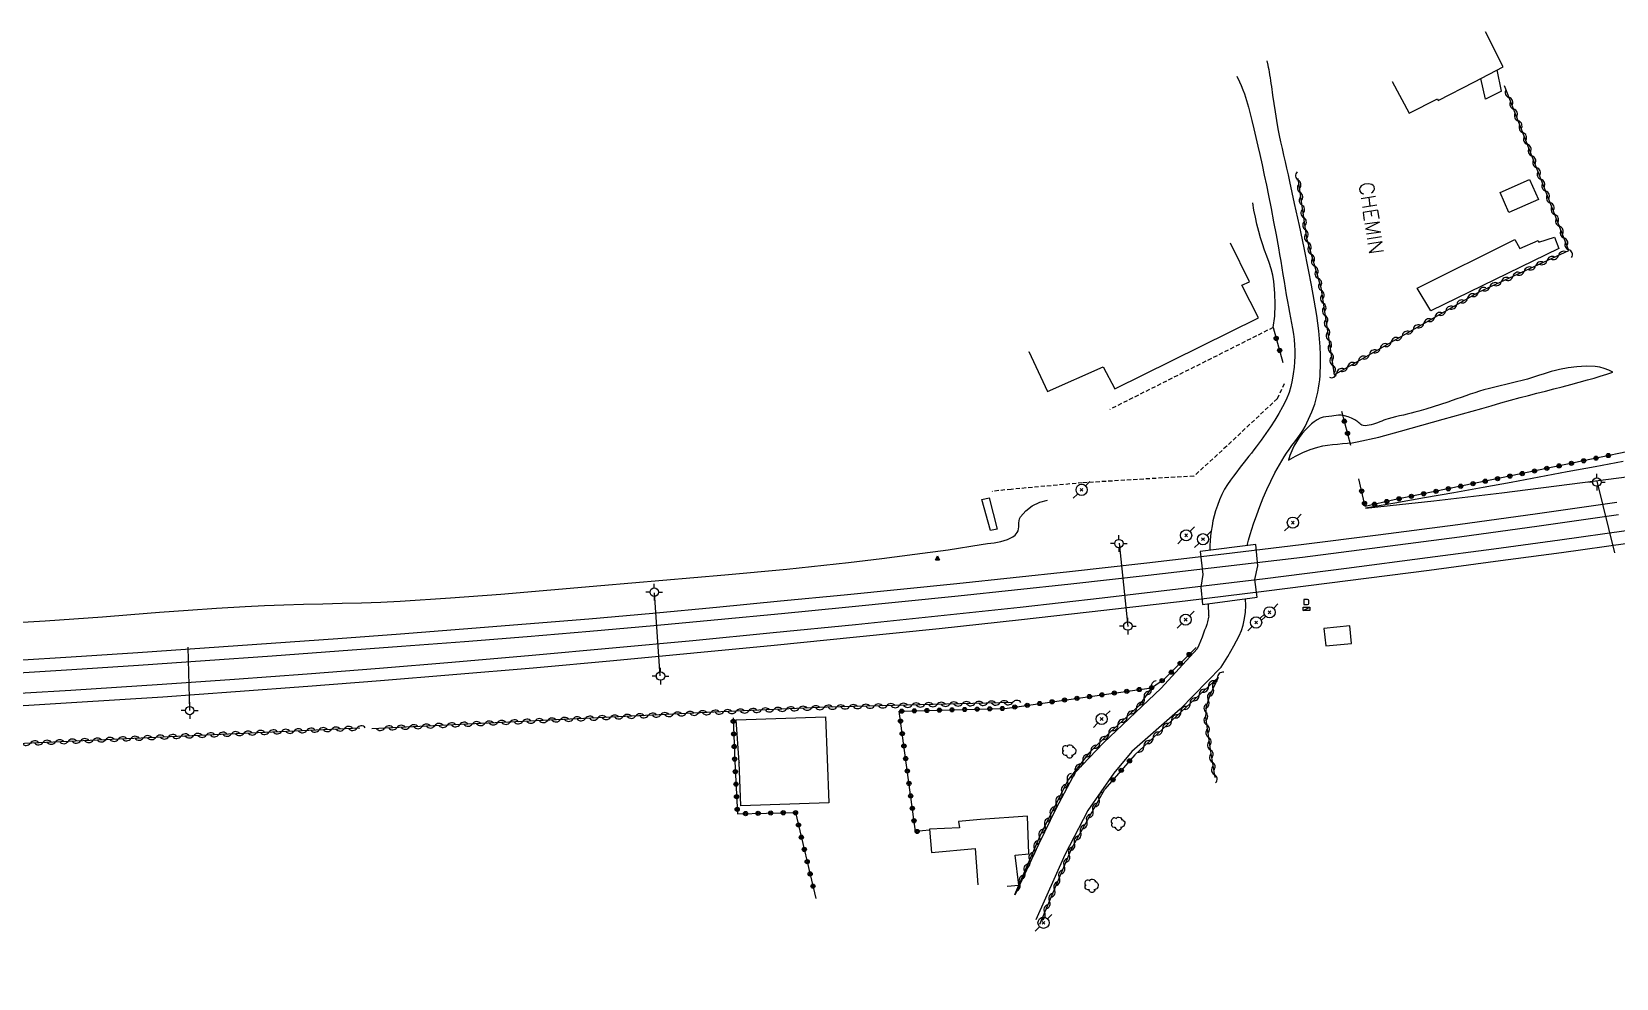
# Model space of a CAD drawing. Header units: millimetres. Extents: x 257000 to 258003, y 144043 to 145001.
# Drawn here: x 257661.8 to 257850.8, y 144529 to 144642 of the extents above; entities that cross this region are included whole.
import ezdxf
from ezdxf.enums import TextEntityAlignment as Align

# ---------------------------------------------------------------- set-up
doc = ezdxf.new("R2010")
doc.units = ezdxf.units.MM
doc.linetypes.add('DASHED', pattern=[0.75, 0.5, -0.25])
doc.layers.get('0').update_dxf_attribs({"linetype": 'CONTINUOUS'})
for name, color, linetype in [('W0017', 7, 'CONTINUOUS'), ('W0071', 7, 'CONTINUOUS'), ('W0101', 7, 'CONTINUOUS'), ('W0104', 1, 'CONTINUOUS'), ('W0105', 7, 'CONTINUOUS'), ('W0112', 1, 'DASHED'), ('W0211', 2, 'CONTINUOUS'), ('W0214', 2, 'CONTINUOUS'), ('W0300', 7, 'CONTINUOUS'), ('W0310', 3, 'CONTINUOUS'), ('W0323', 7, 'CONTINUOUS'), ('W0333', 7, 'CONTINUOUS'), ('W0438', 7, 'CONTINUOUS'), ('W0473', 7, 'CONTINUOUS'), ('W0610', 7, 'CONTINUOUS'), ('W0611', 7, 'CONTINUOUS'), ('W0700', 7, 'CONTINUOUS'), ('W0850', 7, 'CONTINUOUS'), ('W0989', 7, 'CONTINUOUS')]:
    doc.layers.add(name, color=color, linetype=linetype)
doc.styles.get("Standard").update_dxf_attribs({"font": 'romans.shx', "width": 0.85})

# ---------------------------------------------------------------- blocks, each defined once
blk = doc.blocks.new('T850')
for p, q in [((-0.25, -0.15), (0, 0.32)), ((0, 0.32), (0.25, -0.15)), ((-0.25, -0.15), (0.25, -0.15))]:
    blk.add_line(p, q)
for major_axis in [(-0.106, 0.106), (-0.0354, 0.0354), (-0.0236, 0.0236)]:
    blk.add_ellipse((0, 0), major_axis=major_axis, ratio=1, start_param=3.926991, end_param=10.210176)
blk = doc.blocks.new('T438')
for p, q in [((-0.4, 0.2), (0.4, 0.2)), ((-0.4, -0.2), (-0.4, 0.2)), ((0.15, 1.1), (-0.3, 1.1)), ((-0.3, 1.1), (-0.3, 0.5)), ((-0.3, 0.5), (0.15, 0.5)), ((0.3, 0.65), (0.3, 0.95)), ((0.4, 0.2), (0.4, -0.2))]:
    blk.add_line(p, q)
at = {"flags": 128}
for points in [[(-0.4, -0.2), (0.4, 0.2)], [(0.4, -0.2), (-0.4, -0.2)]]:
    blk.add_lwpolyline(points, dxfattribs=at)
for centre, major_axis, start_param, end_param in [((0.15, 0.95), (0.106, -0.106), 0.785398, 2.356194), ((0.15, 0.65), (0.106, 0.106), 3.926991, 5.497787)]:
    blk.add_ellipse(centre, major_axis=major_axis, ratio=1, start_param=start_param, end_param=end_param)
blk = doc.blocks.new('T610')
for p, q in [((-0.500001, 0), (-1.000002, 0)), ((0, 0.500001), (0, 1.000002)), ((0.500001, 0), (1.000002, 0)), ((0, -0.500001), (0, -1.000002))]:
    blk.add_line(p, q)
blk.add_ellipse((0, 0), major_axis=(-0.353554, 0.353554), ratio=1, start_param=3.926990817, end_param=10.2101761242)
blk = doc.blocks.new('T300')
for p, q in [((-0.8, 0.51), (-0.86, 0.34)), ((-0.86, 0.34), (-0.86, 0.17)), ((-0.86, 0.17), (-0.74, 0.06)), ((-0.69, 0.63), (-0.8, 0.51)), ((-0.8, -0.06), (-0.74, 0.06)), ((-0.74, 0.06), (-0.69, 0.11)), ((-0.57, 0.69), (-0.69, 0.63)), ((-0.46, 0.69), (-0.57, 0.69)), ((-0.29, 0.63), (-0.46, 0.69)), ((-0.29, 0.63), (-0.17, 0.74)), ((-0.23, 0.57), (-0.29, 0.63)), ((-0.17, 0.74), (-0.06, 0.8)), ((-0.06, 0.8), (0.06, 0.8)), ((0.06, 0.8), (0.23, 0.74)), ((0.23, 0.74), (0.34, 0.63)), ((0.34, 0.63), (0.4, 0.51)), ((0.46, 0.46), (0.34, 0.46)), ((0.4, 0.51), (0.4, 0.46)), ((0.57, 0.4), (0.46, 0.46)), ((0.57, 0.4), (0.69, 0.29)), ((0.69, 0.29), (0.74, 0.17)), ((0.74, 0.06), (0.69, -0.17)), ((0.74, 0.17), (0.74, 0.06)), ((-0.8, -0.17), (-0.8, -0.06)), ((-0.8, -0.23), (-0.8, -0.17)), ((-0.74, -0.34), (-0.8, -0.23)), ((-0.69, -0.4), (-0.74, -0.34)), ((-0.51, -0.46), (-0.69, -0.4)), ((-0.4, -0.46), (-0.51, -0.46)), ((-0.4, -0.46), (-0.34, -0.46)), ((-0.34, -0.46), (-0.34, -0.4)), ((-0.34, -0.51), (-0.34, -0.46)), ((-0.29, -0.63), (-0.34, -0.51)), ((-0.17, -0.74), (-0.29, -0.63)), ((-0.06, -0.8), (-0.17, -0.74)), ((0.06, -0.8), (-0.06, -0.8)), ((0.17, -0.74), (0.06, -0.8)), ((0.23, -0.69), (0.17, -0.74)), ((0.29, -0.46), (0.23, -0.46)), ((0.29, -0.63), (0.23, -0.69)), ((0.46, -0.4), (0.29, -0.46)), ((0.34, -0.51), (0.29, -0.63)), ((0.34, -0.51), (0.34, -0.46)), ((0.57, -0.34), (0.46, -0.4)), ((0.63, -0.29), (0.57, -0.34)), ((0.69, -0.17), (0.63, -0.29))]:
    blk.add_line(p, q)
blk = doc.blocks.new('T473')
for p, q in [((-0.166667, 0.166667), (0.166667, -0.166667)), ((-0.166667, -0.166667), (0.166667, 0.166667)), ((0.500001, 0.500001), (1.000002, 1.000002)), ((-1.000002, -1.000002), (-0.500001, -0.500001))]:
    blk.add_line(p, q)
blk.add_ellipse((0, 0), major_axis=(0.471405, 0.471405), ratio=1, start_param=5.4977871438, end_param=11.780972451)
blk = doc.blocks.new('t323o')
at = {"color": 0, "linetype": 'Continuous'}
for radius in [0.25, 0.15]:
    blk.add_circle((0, 0), radius, dxfattribs=at)
blk = doc.blocks.new('t310o')
at = {"color": 0, "linetype": 'Continuous'}
for centre, start, end in [((-0.5, 0.38), 216.8699, 323.1304), ((0.5, -0.37), 36.8699, 143.1303)]:
    blk.add_arc(centre, 0.625, start, end, dxfattribs=at)

msp = doc.modelspace()

# ---------------------------------------------------------------- linework, layer by layer
at = {"layer": 'W0017'}
for points in [[(257800.83, 144568.33), (257796.53, 144563.64), (257789.65, 144557.15), (257786.27, 144553.58), (257783.98, 144549.33), (257781.87, 144544.99), (257779.08, 144538.95)], [(257803.7, 144566.17), (257798.8, 144561.14), (257793.03, 144556.08), (257790.87, 144553.53), (257787.79, 144549.05), (257785.04, 144543.77), (257781.58, 144536.02)]]:
    msp.add_lwpolyline(points, dxfattribs=at)
at = {"layer": 'W0071'}
for points in [[(257806.78, 144580.66), (257806.96, 144581.32), (257807.15, 144581.98), (257807.35, 144582.63), (257807.56, 144583.28), (257807.92, 144584.32), (257808.29, 144585.35), (257808.69, 144586.37), (257809.12, 144587.38), (257809.59, 144588.37), (257810.1, 144589.34), (257810.63, 144590.3), (257811.19, 144591.24), (257811.49, 144591.7), (257811.8, 144592.15), (257812.13, 144592.6), (257812.46, 144593.03), (257812.79, 144593.48), (257813.11, 144593.93), (257813.41, 144594.39), (257813.69, 144594.87), (257814.12, 144595.74), (257814.51, 144596.64), (257814.84, 144597.55), (257815.11, 144598.49), (257815.22, 144598.98), (257815.31, 144599.47), (257815.38, 144599.96), (257815.44, 144600.46), (257815.48, 144600.96), (257815.51, 144601.45), (257815.53, 144601.95), (257815.55, 144602.45), (257815.55, 144603.42), (257815.51, 144604.38), (257815.43, 144605.34), (257815.33, 144606.3), (257815.09, 144608.13), (257814.79, 144609.95), (257814.45, 144611.76), (257814.11, 144613.57), (257813.59, 144616.21), (257813.03, 144618.85), (257812.45, 144621.48), (257811.88, 144624.12), (257811.71, 144624.9), (257811.53, 144625.69), (257811.35, 144626.47), (257811.17, 144627.26), (257810.99, 144628.04), (257810.82, 144628.83), (257810.66, 144629.62), (257810.5, 144630.4), (257810.32, 144631.41), (257810.16, 144632.41), (257810.01, 144633.42), (257809.86, 144634.42), (257809.81, 144634.77), (257809.76, 144635.11), (257809.71, 144635.46), (257809.66, 144635.8), (257809.61, 144636.15), (257809.56, 144636.49), (257809.5, 144636.84), (257809.45, 144637.18), (257809.4, 144637.45), (257809.35, 144637.72), (257809.29, 144637.99), (257809.18, 144638.51)], [(257805.54, 144636.68), (257805.87, 144636.02), (257806.08, 144635.55), (257806.28, 144635.07), (257806.46, 144634.58), (257806.71, 144633.79), (257806.93, 144633), (257807.13, 144632.19), (257807.33, 144631.39), (257807.58, 144630.38), (257807.83, 144629.36), (257808.07, 144628.34), (257808.3, 144627.32), (257808.57, 144626.1), (257808.83, 144624.88), (257809.08, 144623.66), (257809.33, 144622.44), (257809.64, 144620.88), (257809.94, 144619.32), (257810.23, 144617.76), (257810.52, 144616.2), (257810.66, 144615.4), (257810.79, 144614.6), (257810.93, 144613.8), (257811.06, 144613), (257811.19, 144612.2), (257811.32, 144611.4), (257811.45, 144610.59), (257811.58, 144609.79), (257811.7, 144609.14), (257811.82, 144608.5), (257811.95, 144607.85), (257812.07, 144607.21), (257812.19, 144606.56), (257812.3, 144605.9), (257812.39, 144605.25), (257812.45, 144604.59), (257812.48, 144603.93), (257812.47, 144603.27), (257812.44, 144602.61), (257812.38, 144601.95), (257812.29, 144601.18), (257812.17, 144600.42), (257812.01, 144599.66), (257811.78, 144598.92), (257811.43, 144598.06), (257811.02, 144597.24), (257810.56, 144596.44), (257810.08, 144595.65), (257809.56, 144594.83), (257809.01, 144594.03), (257808.44, 144593.25), (257807.86, 144592.46), (257807.58, 144592.09), (257807.29, 144591.71), (257807, 144591.34), (257806.71, 144590.97), (257806.41, 144590.61), (257806.12, 144590.23), (257805.83, 144589.86), (257805.55, 144589.48), (257805.17, 144588.97), (257804.78, 144588.46), (257804.42, 144587.94), (257804.09, 144587.39), (257803.77, 144586.77), (257803.48, 144586.12), (257803.23, 144585.47), (257803.01, 144584.81), (257802.84, 144584.21), (257802.7, 144583.61), (257802.59, 144583.01), (257802.5, 144582.4), (257802.42, 144581.83), (257802.37, 144581.25), (257802.34, 144580.67), (257802.33, 144580.09)], [(257802.22, 144572.28), (257802.19, 144573.75)], [(257803.7, 144566.17), (257804.1, 144566.79), (257804.49, 144567.42), (257804.85, 144568.06), (257805.2, 144568.72), (257805.51, 144569.31), (257805.82, 144569.91), (257806.09, 144570.53), (257806.3, 144571.17), (257806.47, 144571.95), (257806.57, 144572.74), (257806.61, 144573.53), (257806.58, 144574.32)], [(257802.22, 144572.28), (257802.19, 144572.11), (257802.15, 144571.93), (257802.11, 144571.76), (257802.07, 144571.59), (257801.96, 144571.25), (257801.84, 144570.91), (257801.71, 144570.57), (257801.58, 144570.23), (257801.4, 144569.75), (257801.21, 144569.28), (257801.02, 144568.8), (257800.83, 144568.33)]]:
    msp.add_lwpolyline(points, dxfattribs=at)
at = {"layer": 'W0101'}
msp.add_lwpolyline([(257829.48, 144633.97), (257829.58, 144633.79), (257833.91, 144636.02), (257837.33, 144637.79), (257835.22, 144641.99)], dxfattribs=at)
at = {"layer": 'W0104'}
for points in [[(257824.08, 144636.04), (257824.08, 144636.04), (257826.11, 144632.25), (257829.48, 144633.97)], [(257837.14, 144634.9), (257835.21, 144633.93), (257834.68, 144636.42)], [(257837.14, 144634.9), (257836.63, 144637.43)], [(257780.74, 144603.83), (257780.74, 144603.83), (257782.97, 144599.04), (257789.61, 144602), (257791, 144599.37), (257808.15, 144607.84), (257806.16, 144611.73), (257807.07, 144612.16), (257804.79, 144616.74)], [(257780.58, 144548.37), (257774.98, 144547.99), (257772.35, 144547.76), (257772.48, 144546.97), (257768.89, 144546.82), (257769.13, 144544.04), (257774.34, 144544.53), (257774.66, 144540.2)], [(257778.15, 144540.04), (257779.55, 144540.14), (257779.12, 144543.71), (257780.72, 144543.9), (257780.58, 144548.37)]]:
    msp.add_lwpolyline(points, dxfattribs=at)
for points in [[(257841.53, 144621.96), (257838.01, 144620.42), (257836.96, 144622.8), (257840.48, 144624.34), (257841.53, 144621.96)], [(257843.99, 144616.1), (257828.68, 144608.69), (257827.07, 144611.38), (257838.72, 144617.19), (257839.3, 144616.1), (257841.49, 144617.08), (257841.59, 144616.86), (257843.44, 144617.47), (257843.99, 144616.1)], [(257819.03, 144571.09), (257815.94, 144570.77), (257816.16, 144568.69), (257819.24, 144569)], [(257756.87, 144549.97), (257746.38, 144549.6), (257746.16, 144554.82), (257746.16, 144554.8), (257745.82, 144559.88), (257756.46, 144560.24), (257756.69, 144555.23)]]:
    msp.add_lwpolyline(points, close=True, dxfattribs=at)
at = {"layer": 'W0105'}
msp.add_lwpolyline([(257776, 144586.36), (257776.94, 144582.64), (257776.17, 144582.47), (257775.14, 144586.15)], close=True, dxfattribs=at)
at = {"layer": 'W0112'}
for points in [[(257809.89, 144606.69), (257790.41, 144596.92)], [(257810.39, 144598.22), (257811.35, 144600.22)], [(257810.39, 144598.22), (257804.35, 144592.54), (257800.43, 144588.96), (257787.13, 144588.16), (257778.63, 144587.38), (257776.35, 144587.14)]]:
    msp.add_lwpolyline(points, dxfattribs=at)
at = {"layer": 'W0211'}
for points in [[(257809.89, 144606.69), (257810.07, 144608.05), (257810.14, 144609.42), (257810.1, 144610.8), (257809.96, 144612.17), (257809.83, 144612.94), (257809.63, 144613.71), (257809.4, 144614.46), (257809.14, 144615.2), (257808.87, 144615.93), (257808.61, 144616.67), (257808.37, 144617.41), (257808.16, 144618.16), (257807.95, 144619.01), (257807.77, 144619.86), (257807.6, 144620.71), (257807.45, 144621.57)], [(257811.71, 144590.86), (257812.55, 144591.35), (257813.42, 144591.77), (257814.31, 144592.13), (257815.23, 144592.43), (257815.81, 144592.57), (257816.39, 144592.66), (257816.98, 144592.73), (257817.57, 144592.78), (257818.15, 144592.83), (257818.74, 144592.88), (257819.32, 144592.94), (257819.9, 144593.04), (257822.5, 144593.62), (257825.07, 144594.31), (257827.63, 144595.04), (257830.19, 144595.76), (257831.33, 144596.07), (257832.48, 144596.39), (257833.62, 144596.71), (257834.77, 144597.04), (257835.91, 144597.36), (257837.06, 144597.69), (257838.2, 144598.01), (257839.35, 144598.32), (257840.36, 144598.59), (257841.36, 144598.85), (257842.37, 144599.11), (257843.38, 144599.36), (257844.39, 144599.62), (257845.4, 144599.88), (257846.41, 144600.15), (257847.41, 144600.43), (257848.17, 144600.65), (257848.92, 144600.88), (257849.68, 144601.12), (257850.43, 144601.36)], [(257851.65, 144590.69), (257848.32, 144590.07), (257844.98, 144589.45), (257841.64, 144588.82), (257838.3, 144588.21), (257834.96, 144587.6), (257831.44, 144586.98), (257827.93, 144586.36), (257824.41, 144585.74), (257820.89, 144585.13)], [(257659.97, 144571.49), (257663.38, 144571.68), (257666.79, 144571.92), (257670.19, 144572.18), (257673.6, 144572.45), (257677, 144572.72), (257680.41, 144572.98), (257683.82, 144573.22), (257687.23, 144573.41), (257689.54, 144573.52), (257691.86, 144573.6), (257694.17, 144573.66), (257696.48, 144573.72), (257698.8, 144573.78), (257701.11, 144573.84), (257703.42, 144573.93), (257705.74, 144574.04), (257711.73, 144574.43), (257717.72, 144574.89), (257723.7, 144575.4), (257729.68, 144575.92), (257737.07, 144576.54), (257744.46, 144577.18), (257751.84, 144577.87), (257759.22, 144578.65), (257763.18, 144579.12), (257767.14, 144579.63), (257771.09, 144580.18), (257775.03, 144580.8), (257775.81, 144580.9), (257776.61, 144581), (257777.4, 144581.14), (257778.17, 144581.39), (257778.49, 144581.54), (257778.81, 144581.71), (257779.11, 144581.92), (257779.35, 144582.21), (257779.46, 144582.43), (257779.52, 144582.67), (257779.53, 144582.91), (257779.54, 144583.15), (257779.55, 144583.39), (257779.57, 144583.63), (257779.63, 144583.87), (257779.74, 144584.09), (257780.38, 144584.83), (257781.15, 144585.43), (257782.03, 144585.85), (257782.97, 144586.1)]]:
    msp.add_lwpolyline(points, dxfattribs=at)
at = {"layer": 'W0214'}
for points in [[(257850.43, 144601.36), (257849.92, 144601.61), (257849.39, 144601.81), (257848.85, 144601.95), (257848.29, 144602.04), (257847.22, 144602.09), (257846.14, 144602.01), (257845.09, 144601.86), (257844.04, 144601.67), (257843.56, 144601.56), (257843.07, 144601.44), (257842.6, 144601.3), (257842.12, 144601.14), (257841.65, 144600.99), (257841.18, 144600.83), (257840.71, 144600.68), (257840.23, 144600.54), (257839.58, 144600.37), (257838.93, 144600.21), (257838.28, 144600.06), (257837.63, 144599.9), (257836.98, 144599.75), (257836.33, 144599.59), (257835.68, 144599.42), (257835.04, 144599.24), (257834.49, 144599.08), (257833.95, 144598.9), (257833.41, 144598.72), (257832.87, 144598.54), (257832.33, 144598.35), (257831.79, 144598.16), (257831.25, 144597.98), (257830.71, 144597.8), (257829.85, 144597.51), (257828.98, 144597.23), (257828.12, 144596.95), (257827.25, 144596.69), (257826.79, 144596.57), (257826.34, 144596.45), (257825.88, 144596.35), (257825.42, 144596.25), (257824.96, 144596.15), (257824.5, 144596.04), (257824.05, 144595.93), (257823.59, 144595.8), (257823.34, 144595.71), (257823.09, 144595.62), (257822.84, 144595.52), (257822.6, 144595.42), (257822.35, 144595.32), (257822.1, 144595.22), (257821.84, 144595.14), (257821.58, 144595.08), (257821.35, 144595.03), (257821.11, 144594.98), (257820.87, 144594.96), (257820.62, 144595), (257820.48, 144595.05), (257820.34, 144595.13), (257820.22, 144595.22), (257820.11, 144595.32), (257820, 144595.42), (257819.89, 144595.52), (257819.77, 144595.61), (257819.64, 144595.69), (257819.24, 144595.88), (257818.83, 144596.04), (257818.4, 144596.17), (257817.95, 144596.24), (257817.68, 144596.24), (257817.41, 144596.2), (257817.14, 144596.15), (257816.88, 144596.1), (257816.54, 144596.07), (257816.19, 144596.04), (257815.84, 144595.99), (257815.5, 144595.89), (257815.13, 144595.69), (257814.79, 144595.45), (257814.48, 144595.18), (257814.18, 144594.9), (257813.76, 144594.48), (257813.36, 144594.03), (257813, 144593.55), (257812.67, 144593.05), (257812.37, 144592.53), (257812.11, 144591.99), (257811.89, 144591.43), (257811.71, 144590.86)], [(257820.89, 144585.13), (257824.97, 144585.56), (257829.05, 144586.01), (257833.12, 144586.48), (257837.19, 144586.98), (257846.79, 144588.19), (257856.37, 144589.44)]]:
    msp.add_lwpolyline(points, dxfattribs=at)
at = {"layer": 'W0310'}
for points in [[(257812.85, 144624.47), (257813.87, 144617.35), (257815.58, 144611.48), (257817.15, 144601.06), (257834.46, 144610.95), (257845.18, 144615.86), (257837.49, 144635.54)], [(257793.37, 144555.69), (257803.31, 144564.92), (257802.35, 144562.83), (257801.89, 144561.45), (257801.82, 144560.18), (257802.38, 144556.35), (257802.92, 144552.99)], [(257778.83, 144561.94), (257756.65, 144561.37), (257743.99, 144560.82), (257702.36, 144558.82)], [(257795.36, 144563.7), (257793.87, 144561.54), (257790.43, 144558.42), (257787.89, 144555.89), (257785.41, 144552.72), (257782.15, 144546.26), (257779.03, 144539.01)], [(257700.92, 144558.9), (257660.91, 144557.07), (257630.94, 144555.8), (257621.79, 144555.13), (257621.3, 144546.63), (257621.85, 144538.88), (257621.78, 144531.16), (257621.68, 144529.03)], [(257782.03, 144535.5), (257785.88, 144544.57), (257789.79, 144551.59)]]:
    msp.add_lwpolyline(points, dxfattribs=at)
at = {"layer": 'W0323'}
for points in [[(257809.89, 144606.69), (257811.06, 144602.5)], [(257819.14, 144592.61), (257818.07, 144596.68)], [(257864.95, 144594.46), (257853.22, 144592.1), (257837.13, 144588.75), (257824.32, 144586.13), (257820.87, 144585.35), (257820.12, 144588.63)], [(257768.9, 144546.71), (257767.21, 144546.54), (257765.26, 144560.9), (257777.89, 144561.23), (257795.36, 144563.7), (257796.93, 144564.75), (257800.69, 144568.5)], [(257745.44, 144560.12), (257745.65, 144554.92), (257745.96, 144548.67), (257752.89, 144548.83), (257755.33, 144538.57)], [(257793.37, 144555.69), (257789.79, 144551.59)]]:
    msp.add_lwpolyline(points, dxfattribs=at)
at = {"layer": 'W0333'}
msp.add_lwpolyline([(257807.83, 144580.8), (257801.19, 144579.95), (257801.5, 144577.23), (257801.26, 144575.69), (257801.45, 144573.65), (257807.98, 144574.51), (257807.7, 144576.61), (257808.06, 144578.24)], close=True, dxfattribs=at)
at = {"layer": 'W0611'}
for points in [[(257848.51, 144588.34), (257850.61, 144579.8)], [(257791.5, 144580.94), (257792.55, 144571)], [(257736.73, 144565.12), (257736.07, 144575.04)], [(257680.63, 144560.99), (257680.41, 144568.53)]]:
    msp.add_lwpolyline(points, dxfattribs=at)
at = {"layer": 'W0700'}
for points in [[(257660.08, 144567), (257666.46, 144567.4), (257674.41, 144567.91), (257682.37, 144568.45), (257690.32, 144569.02), (257698.28, 144569.6), (257705.77, 144570.15), (257713.26, 144570.72), (257720.75, 144571.32), (257728.24, 144571.94), (257735.86, 144572.62), (257743.48, 144573.33), (257751.09, 144574.06), (257758.71, 144574.81), (257765.43, 144575.48), (257772.15, 144576.16), (257778.87, 144576.86), (257785.59, 144577.59), (257794.8, 144578.62), (257804.01, 144579.69), (257813.22, 144580.79), (257822.42, 144581.95), (257831.92, 144583.2), (257841.41, 144584.5), (257850.89, 144585.85)], [(257660.17, 144565.5), (257666.55, 144565.9), (257674.51, 144566.41), (257682.47, 144566.96), (257690.43, 144567.52), (257698.39, 144568.1), (257705.89, 144568.66), (257713.38, 144569.23), (257720.88, 144569.82), (257728.37, 144570.45), (257736, 144571.13), (257743.62, 144571.84), (257751.24, 144572.57), (257758.85, 144573.32), (257765.58, 144573.99), (257772.31, 144574.67), (257779.03, 144575.37), (257785.75, 144576.1), (257794.97, 144577.13), (257804.19, 144578.2), (257813.4, 144579.3), (257822.61, 144580.46), (257832.12, 144581.71), (257841.62, 144583.02), (257851.11, 144584.36)], [(257655.5, 144562.78), (257666.41, 144563.43), (257677.31, 144564.13), (257685.96, 144564.73), (257694.61, 144565.38), (257703.25, 144566.06), (257711.89, 144566.77), (257721.47, 144567.59), (257731.05, 144568.46), (257740.63, 144569.36), (257750.21, 144570.29), (257760.04, 144571.27), (257769.86, 144572.28), (257779.69, 144573.34), (257789.5, 144574.44), (257799.21, 144575.57), (257808.92, 144576.76), (257818.62, 144577.98), (257828.32, 144579.23), (257836.21, 144580.28), (257844.1, 144581.35), (257851.99, 144582.45)], [(257655.59, 144561.28), (257666.5, 144561.93), (257677.41, 144562.64), (257686.07, 144563.24), (257694.72, 144563.88), (257703.37, 144564.56), (257712.01, 144565.27), (257721.6, 144566.1), (257731.19, 144566.96), (257740.77, 144567.86), (257750.35, 144568.8), (257760.19, 144569.78), (257770.02, 144570.79), (257779.85, 144571.85), (257789.67, 144572.95), (257799.39, 144574.08), (257809.1, 144575.27), (257818.81, 144576.49), (257828.51, 144577.74), (257836.41, 144578.79), (257844.31, 144579.86), (257852.2, 144580.96)]]:
    msp.add_lwpolyline(points, dxfattribs=at)

# ---------------------------------------------------------------- block references
at = {"layer": 'W0300'}
for p in [(257785.61, 144556.1), (257791.43, 144547.48), (257788.27, 144540.07)]:
    msp.add_blockref('T300', p, dxfattribs=at)
at = {"layer": 'W0310'}
for p, rotation in [((257838.04, 144634.14), 111.344160852284), ((257838.59, 144632.75), 111.344160852284), ((257839.13, 144631.35), 111.344160852284), ((257839.68, 144629.95), 111.344160852284), ((257840.22, 144628.55), 111.344160852284), ((257840.77, 144627.16), 111.344160852284), ((257841.32, 144625.76), 111.344160852284), ((257812.88, 144624.28), 278.1357289651137), ((257841.86, 144624.36), 111.344160852284), ((257813.09, 144622.79), 278.1357289651137), ((257842.41, 144622.97), 111.344160852284), ((257842.95, 144621.57), 111.344160852284), ((257813.31, 144621.31), 278.1357289651137), ((257813.52, 144619.82), 278.1357289651137), ((257843.5, 144620.17), 111.344160852284), ((257813.73, 144618.34), 278.1357289651137), ((257844.05, 144618.77), 111.344160852284), ((257814.01, 144616.87), 286.1903693871304), ((257844.59, 144617.38), 111.344160852284), ((257845.14, 144615.98), 111.344160852284), ((257814.43, 144615.43), 286.1903693871304), ((257814.85, 144613.99), 286.1903693871304), ((257842.57, 144614.67), 24.58547518864447), ((257843.94, 144615.29), 24.58547518864447), ((257815.27, 144612.55), 286.1903693871304), ((257838.48, 144612.79), 24.58547518864447), ((257839.84, 144613.42), 24.58547518864447), ((257841.21, 144614.04), 24.58547518864447), ((257815.63, 144611.09), 278.6221635103603), ((257834.39, 144610.92), 29.75236898371802), ((257835.75, 144611.55), 24.58547518864447), ((257837.12, 144612.17), 24.58547518864447), ((257815.86, 144609.61), 278.6221635103603), ((257830.48, 144608.68), 29.75236898371802), ((257831.79, 144609.43), 29.75236898371802), ((257833.09, 144610.17), 29.75236898371802), ((257816.08, 144608.13), 278.6221635103603), ((257816.31, 144606.65), 278.6221635103603), ((257827.88, 144607.19), 29.75236898371802), ((257829.18, 144607.94), 29.75236898371802), ((257816.53, 144605.16), 278.6221635103603), ((257823.97, 144604.96), 29.75236898371802), ((257825.28, 144605.7), 29.75236898371802), ((257826.58, 144606.45), 29.75236898371802), ((257816.76, 144603.68), 278.6221635103603), ((257821.37, 144603.47), 29.75236898371802), ((257822.67, 144604.22), 29.75236898371802), ((257817.46, 144601.24), 29.75236898371802), ((257816.98, 144602.2), 278.6221635103603), ((257818.76, 144601.98), 29.75236898371802), ((257820.07, 144602.73), 29.75236898371802), ((257803.26, 144564.87), 42.87868248905855), ((257795.35, 144563.69), 235.4723168068017), ((257802.16, 144563.85), 42.87868248905855), ((257802.71, 144563.61), 245.2196342561346), ((257766.79, 144561.63), 181.4594658009093), ((257768.29, 144561.67), 181.4594658009093), ((257769.79, 144561.71), 181.4594658009093), ((257771.29, 144561.75), 181.4594658009093), ((257772.79, 144561.79), 181.4594658009093), ((257774.29, 144561.82), 181.4594658009093), ((257775.79, 144561.86), 181.4594658009093), ((257777.29, 144561.9), 181.4594658009093), ((257778.79, 144561.94), 181.4594658009093), ((257793.58, 144561.28), 222.153286753932), ((257794.5, 144562.46), 235.4723168068017), ((257799.97, 144561.81), 42.87868248905855), ((257801.06, 144562.83), 42.87868248905855), ((257802.14, 144562.22), 251.6272615538971), ((257721.83, 144559.75), 182.7542940229175), ((257723.33, 144559.82), 182.7542940229175), ((257724.83, 144559.9), 182.7542940229175), ((257726.33, 144559.97), 182.7542940229175), ((257727.83, 144560.04), 182.7542940229175), ((257729.33, 144560.11), 182.7542940229175), ((257730.82, 144560.18), 182.7542940229175), ((257732.32, 144560.26), 182.7542940229175), ((257733.82, 144560.33), 182.7542940229175), ((257735.32, 144560.4), 182.7542940229175), ((257736.82, 144560.47), 182.7542940229175), ((257738.32, 144560.54), 182.7542940229175), ((257739.81, 144560.62), 182.7542940229175), ((257741.31, 144560.69), 182.7542940229175), ((257742.81, 144560.76), 182.7542940229175), ((257744.31, 144560.83), 182.5150884248291), ((257745.81, 144560.9), 182.5150884248291), ((257747.31, 144560.96), 182.5150884248291), ((257748.8, 144561.03), 182.5150884248291), ((257750.3, 144561.1), 182.5150884248291), ((257751.8, 144561.16), 182.5150884248291), ((257753.3, 144561.23), 182.5150884248291), ((257754.8, 144561.29), 182.5150884248291), ((257756.3, 144561.36), 182.5150884248291), ((257757.8, 144561.4), 181.4594658009093), ((257759.3, 144561.44), 181.4594658009093), ((257760.8, 144561.48), 181.4594658009093), ((257762.29, 144561.52), 181.4594658009093), ((257763.79, 144561.56), 181.4594658009093), ((257765.29, 144561.59), 181.4594658009093), ((257791.36, 144559.27), 222.153286753932), ((257792.47, 144560.27), 222.153286753932), ((257797.77, 144559.77), 42.87868248905855), ((257798.87, 144560.79), 42.87868248905855), ((257801.85, 144560.77), 267.1488899242698), ((257801.95, 144559.28), 278.1844349027807), ((257678.08, 144557.86), 182.628804830023), ((257679.58, 144557.93), 182.628804830023), ((257681.08, 144557.99), 182.628804830023), ((257682.58, 144558.06), 182.628804830023), ((257684.08, 144558.13), 182.628804830023), ((257685.58, 144558.2), 182.628804830023), ((257687.07, 144558.27), 182.628804830023), ((257688.57, 144558.34), 182.628804830023), ((257690.07, 144558.41), 182.628804830023), ((257691.57, 144558.48), 182.628804830023), ((257693.07, 144558.54), 182.628804830023), ((257694.57, 144558.61), 182.628804830023), ((257696.06, 144558.68), 182.628804830023), ((257697.56, 144558.75), 182.628804830023), ((257699.06, 144558.82), 182.628804830023), ((257700.56, 144558.89), 182.628804830023), ((257703.86, 144558.89), 182.7542940229175), ((257705.35, 144558.96), 182.7542940229175), ((257706.85, 144559.03), 182.7542940229175), ((257708.35, 144559.1), 182.7542940229175), ((257709.85, 144559.18), 182.7542940229175), ((257711.35, 144559.25), 182.7542940229175), ((257712.84, 144559.32), 182.7542940229175), ((257714.34, 144559.39), 182.7542940229175), ((257715.84, 144559.46), 182.7542940229175), ((257717.34, 144559.54), 182.7542940229175), ((257718.84, 144559.61), 182.7542940229175), ((257720.34, 144559.68), 182.7542940229175), ((257790.26, 144558.25), 224.8758612192177), ((257795.57, 144557.73), 42.87868248905855), ((257796.67, 144558.75), 42.87868248905855), ((257802.17, 144557.79), 278.1844349027807), ((257661.6, 144557.1), 182.628804830023), ((257663.1, 144557.17), 182.628804830023), ((257664.6, 144557.24), 182.628804830023), ((257666.1, 144557.31), 182.628804830023), ((257667.59, 144557.37), 182.628804830023), ((257669.09, 144557.44), 182.628804830023), ((257670.59, 144557.51), 182.628804830023), ((257672.09, 144557.58), 182.628804830023), ((257673.59, 144557.65), 182.628804830023), ((257675.09, 144557.72), 182.628804830023), ((257676.58, 144557.79), 182.628804830023), ((257788.13, 144556.13), 224.8758612192177), ((257789.19, 144557.19), 224.8758612192177), ((257794.47, 144556.71), 42.87868248905855), ((257802.38, 144556.31), 279.2519110139646), ((257786.25, 144553.8), 231.9777973109316), ((257787.18, 144554.98), 231.9777973109316), ((257802.62, 144554.83), 279.2519110139646), ((257802.86, 144553.35), 279.2519110139646), ((257785.35, 144552.6), 243.2542168175866), ((257784, 144549.92), 243.2542168175866), ((257784.67, 144551.26), 243.2542168175866), ((257789.11, 144550.38), 60.86151770679554), ((257783.32, 144548.59), 243.2542168175866), ((257787.65, 144547.76), 60.86151770679554), ((257788.38, 144549.07), 60.86151770679554), ((257782, 144545.9), 246.7418303573979), ((257782.65, 144547.25), 243.2542168175866), ((257786.92, 144546.45), 60.86151770679554), ((257781.4, 144544.52), 246.7418303573979), ((257786.19, 144545.14), 60.86151770679554), ((257780.81, 144543.14), 246.7418303573979), ((257784.96, 144542.4), 67.02222974282608), ((257785.54, 144543.79), 67.02222974282608), ((257779.63, 144540.38), 246.7418303573979), ((257780.22, 144541.76), 246.7418303573979), ((257784.37, 144541.02), 67.02222974282608), ((257783.2, 144538.26), 67.02222974282608), ((257783.79, 144539.64), 67.02222974282608), ((257782.62, 144536.88), 67.02222974282608)]:
    msp.add_blockref('t310o', p, dxfattribs=dict(at, rotation=rotation))
at = {"layer": 'W0323'}
for p, rotation in [((257810.25, 144605.39), 285.5721269698601), ((257810.66, 144603.95), 285.5721269698601), ((257818.38, 144595.51), 104.6535100605495), ((257818.76, 144594.06), 104.6535100605495), ((257844.01, 144590.18), 191.7694266785451), ((257845.48, 144590.49), 191.7694266785451), ((257846.94, 144590.79), 191.7694266785451), ((257848.41, 144591.1), 191.7694266785451), ((257849.88, 144591.41), 191.7694266785451), ((257835.19, 144588.35), 191.5736893163844), ((257836.66, 144588.65), 191.5736893163844), ((257838.13, 144588.96), 191.7694266785451), ((257839.6, 144589.26), 191.7694266785451), ((257841.07, 144589.57), 191.7694266785451), ((257842.54, 144589.88), 191.7694266785451), ((257820.45, 144587.17), 102.82466839122), ((257824.91, 144586.25), 191.5736893163844), ((257826.38, 144586.55), 191.5736893163844), ((257827.85, 144586.85), 191.5736893163844), ((257829.32, 144587.15), 191.5736893163844), ((257830.79, 144587.45), 191.5736893163844), ((257832.26, 144587.75), 191.5736893163844), ((257833.73, 144588.05), 191.5736893163844), ((257820.79, 144585.7), 102.82466839122), ((257821.98, 144585.6), 192.637721556795), ((257823.44, 144585.93), 192.637721556795), ((257799.86, 144567.68), 44.96949106798821), ((257797.74, 144565.56), 44.96949106798821), ((257798.8, 144566.62), 44.96949106798821), ((257795.39, 144563.72), 33.75708990188268), ((257796.64, 144564.55), 33.75708990188268), ((257780.54, 144561.61), 8.021669547808472), ((257782.03, 144561.82), 8.021669547808472), ((257783.51, 144562.03), 8.021669547808472), ((257785, 144562.24), 8.021669547808472), ((257786.48, 144562.45), 8.021669547808472), ((257787.97, 144562.65), 8.021669547808472), ((257789.45, 144562.86), 8.021669547808472), ((257790.94, 144563.07), 8.021669547808472), ((257792.42, 144563.28), 8.021669547808472), ((257793.91, 144563.49), 8.021669547808472), ((257765.42, 144559.72), 97.72760179177457), ((257765.57, 144560.91), 1.519485795791839), ((257767.07, 144560.95), 1.519485795791839), ((257768.57, 144560.99), 1.519485795791839), ((257770.07, 144561.03), 1.519485795791839), ((257771.57, 144561.07), 1.519485795791839), ((257773.07, 144561.11), 1.519485795791839), ((257774.57, 144561.15), 1.519485795791839), ((257776.07, 144561.19), 1.519485795791839), ((257777.57, 144561.23), 1.519485795791839), ((257779.06, 144561.4), 8.021669547808472), ((257745.46, 144559.69), 272.2673013779893), ((257745.52, 144558.19), 272.2673013779893), ((257765.63, 144558.23), 97.72760179177457), ((257745.58, 144556.69), 272.2673013779893), ((257765.83, 144556.75), 97.72760179177457), ((257745.64, 144555.19), 272.2673013779893), ((257766.03, 144555.26), 97.72760179177457), ((257792.75, 144554.98), 228.8714794656185), ((257745.71, 144553.69), 272.8747441962176), ((257745.79, 144552.2), 272.8747441962176), ((257766.23, 144553.77), 97.72760179177457), ((257766.43, 144552.29), 97.72760179177457), ((257790.77, 144552.72), 228.8714794656185), ((257791.76, 144553.85), 228.8714794656185), ((257745.86, 144550.7), 272.8747441962176), ((257766.63, 144550.8), 97.72760179177457), ((257745.94, 144549.2), 272.8747441962176), ((257746.93, 144548.69), 1.290488103953269), ((257748.43, 144548.72), 1.290488103953269), ((257749.93, 144548.76), 1.290488103953269), ((257751.43, 144548.79), 1.290488103953269), ((257752.9, 144548.79), 283.3898651533116), ((257766.84, 144549.31), 97.72760179177457), ((257753.25, 144547.33), 283.3898651533116), ((257767.04, 144547.83), 97.72760179177457), ((257767.41, 144546.56), 185.9524594381111), ((257753.59, 144545.87), 283.3898651533116), ((257753.94, 144544.41), 283.3898651533116), ((257754.29, 144542.95), 283.3898651533116), ((257754.64, 144541.49), 283.3898651533116), ((257754.98, 144540.03), 283.3898651533116)]:
    msp.add_blockref('t323o', p, dxfattribs=dict(at, rotation=rotation))
at = {"layer": 'W0438'}
msp.add_blockref('T438', (257813.85, 144573.12), dxfattribs=at)
at = {"layer": 'W0473'}
for p in [(257787.03, 144587.32), (257799.5, 144581.89), (257812.24, 144583.41), (257801.51, 144581.43), (257809.46, 144572.71), (257799.45, 144571.83), (257807.85, 144571.49), (257789.43, 144559.97), (257782.49, 144535.66)]:
    msp.add_blockref('T473', p, dxfattribs=at)
at = {"layer": 'W0610'}
for p in [(257848.51, 144588.25), (257791.48, 144580.91), (257736.04, 144575.11), (257792.55, 144571.06), (257736.79, 144565.1), (257680.61, 144560.98)]:
    msp.add_blockref('T610', p, dxfattribs=at)
at = {"layer": 'W0850'}
msp.add_blockref('T850', (257769.84, 144579.12), dxfattribs=at)

# ---------------------------------------------------------------- texts
at = {"layer": 'W0989'}
msp.add_text('CHEMIN', height=1.75, rotation=278.4227, dxfattribs=at).set_placement((257820.97, 144624.04), align=Align.MIDDLE_LEFT)

doc.saveas('drawing.dxf')
